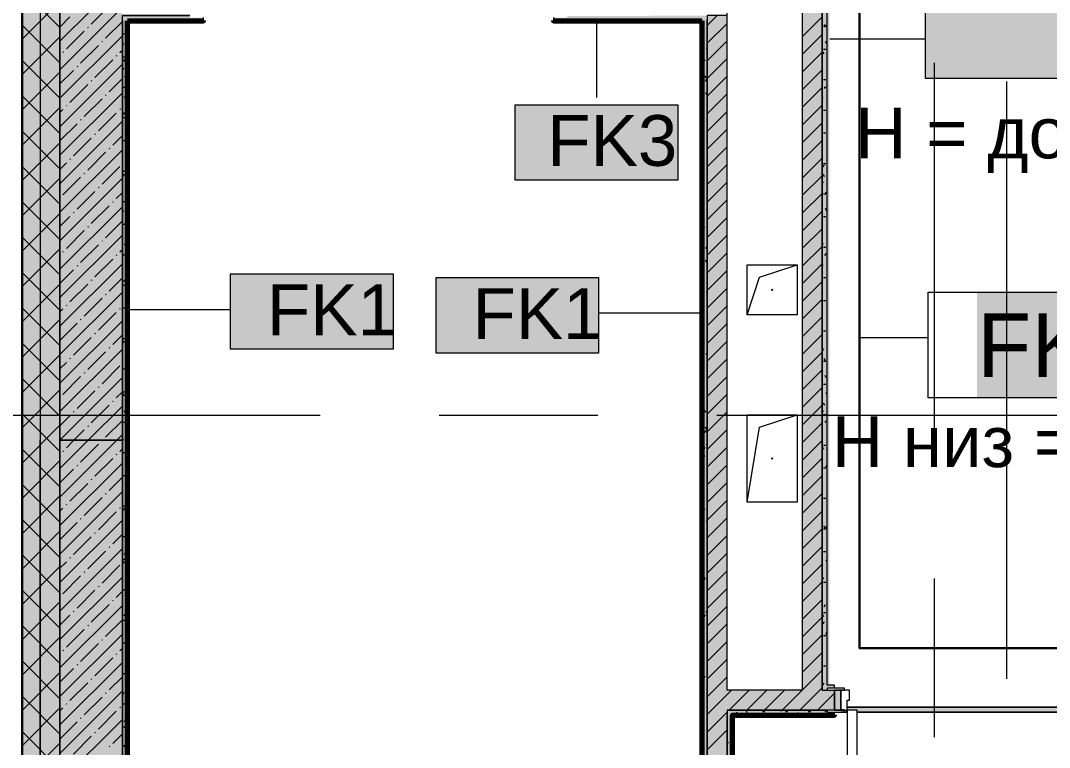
# Model space of a CAD drawing. Header units: millimetres. Extents: x -3817 to 677485, y -22715 to 103890.
# Drawn here: x 416481 to 420598, y 8389 to 11299 of the extents above; entities that cross this region are included whole.
import ezdxf

# ---------------------------------------------------------------- set-up
doc = ezdxf.new("R2010")
doc.units = ezdxf.units.MM
doc.layers.add('PDF _Геометрия', color=7, linetype='Continuous', true_color=0x1d1d1d)
doc.layers.add('PDF _Сплошная заливка', color=7, linetype='Continuous', true_color=0xffffff)
doc.layers.add('PDF _Текст', color=7, linetype='Continuous')
doc.styles.add('PDF GOST-Common', font='arial.ttf')

msp = doc.modelspace()

# ---------------------------------------------------------------- hatches: boundary and pattern name
at = {"layer": 'PDF _Сплошная заливка', "transparency": 33554559}
for points in [[(416488.6, 1819), (416638.6, 1819), (416638.6, 12319), (416488.6, 12319), (416488.6, 5964.2)], [(419608.6, 8619), (419688.6, 8619), (419688.6, 12319), (419608.6, 12319), (419608.6, 10137.9)], [(419688.6, 8619), (419708.6, 8619), (419708.6, 12299), (419688.6, 12299), (419688.6, 8627)], [(416638.6, 2069), (416888.6, 2069), (416888.6, 9619), (416638.6, 9619), (416638.6, 5964.2)]]:
    msp.add_hatch(color=256, dxfattribs=at).paths.add_polyline_path(points)
h = msp.add_hatch(color=256, dxfattribs=at)
h.paths.add_polyline_path([(417213.6, 11299), (417213.6, 11311), (417158.6, 11311), (417158.6, 11319), (416888.6, 11319), (416888.6, 11299), (417158.6, 11299)], flags=0)
h.paths.add_polyline_path([(419228.6, 11299), (419228.6, 11319), (418668.6, 11317.2), (418668.6, 11311), (418613.6, 11311), (418613.6, 11299), (419208.6, 11299)], flags=0)
h = msp.add_hatch(color=256, dxfattribs=at)
h.paths.add_polyline_path([(419228.6, 2019), (419228.6, 5594), (419220.6, 5594), (419220.6, 5649), (419208.6, 5649), (419208.6, 2019)], flags=0)
h.paths.add_polyline_path([(419208.6, 7099), (419220.6, 7099), (419220.6, 7154), (419228.6, 7154), (419228.6, 11299), (419208.6, 11298), (419208.6, 7119)], flags=0)
h = msp.add_hatch(color=256, dxfattribs=at)
h.paths.add_polyline_path([(419228.6, 2019), (419308.6, 2019), (419308.6, 2044), (419228.6, 2044), (419228.6, 2039)], flags=0)
h.paths.add_polyline_path([(419308.6, 2069), (419308.6, 5649), (419228.6, 5649), (419228.6, 2069), (419290, 2069)], flags=0)
h.paths.add_polyline_path([(419228.6, 7099), (419308.6, 7099), (419308.6, 11319), (419228.6, 11319), (419228.6, 7154)], flags=0)
h = msp.add_hatch(color=256, dxfattribs=at)
h.paths.add_polyline_path([(419308.6, 8539), (419738.6, 8539), (419738.6, 8619), (419308.6, 8619)], flags=0)
h.paths.add_polyline_path([(421488.6, 8539), (421488.6, 8619), (420688.6, 8619), (420688.6, 8539), (421468.6, 8539)], flags=0)
h = msp.add_hatch(color=256, dxfattribs=at)
h.paths.add_polyline_path([(421488.6, 8619), (421488.6, 8639), (420688.6, 8639), (420688.6, 8627), (420718.6, 8627), (420718.6, 8619), (420906.2, 8619)], flags=0)
h.paths.add_polyline_path([(419726.6, 8627), (419738.6, 8627), (419738.6, 8639), (419708.6, 8639), (419708.6, 8627)], flags=0)
h = msp.add_hatch(color=256, dxfattribs=at)
h.paths.add_polyline_path([(419308.6, 8519), (419738.6, 8519), (419738.6, 8531), (419708.6, 8531), (419708.6, 8539), (419308.6, 8539)], flags=0)
h.paths.add_polyline_path([(421468.6, 8519), (421468.6, 8539), (420718.6, 8538.2), (420718.6, 8531), (420688.6, 8531), (420688.6, 8519), (421467.6, 8519)], flags=0)
at = {"layer": 'PDF _Сплошная заливка', "true_color": 0x494949, "transparency": 33554559}
h = msp.add_hatch(color=251, dxfattribs=at)
h.paths.add_polyline_path([(420648.6, 8530), (420648.6, 8531), (420648.6, 8539), (420638.6, 8540.3), (420638.6, 8550), (419788.6, 8550), (419788.6, 8539), (419828.6, 8539), (419828.6, 8530), (420638.6, 8530)], flags=0)
h.paths.add_polyline_path([(419788.6, 8530), (419788.6, 8539), (419778.6, 8539), (419778.6, 8531), (419778.6, 8530)], flags=0)
at = {"layer": 'PDF _Сплошная заливка', "transparency": 33554559}
h = msp.add_hatch(color=256, dxfattribs=at)
h.paths.add_polyline_path([(419328.6, 2019), (419328.6, 5649), (419316.6, 5649), (419316.6, 5594), (419308.6, 5594), (419308.6, 2019)], flags=0)
h.paths.add_polyline_path([(419328.6, 7099), (419328.6, 8519), (419308.6, 8519), (419309.4, 7154), (419316.6, 7154), (419316.6, 7099)], flags=0)

# ---------------------------------------------------------------- linework, layer by layer
at = {"layer": 'PDF _Геометрия', "color": 9, "lineweight": 9, "true_color": 0xc0c0c0}
for points in [[(419788.6, 12527), (419788.6, 12539), (419108.6, 12539), (419088.6, 12539), (419088.6, 11519), (419108.6, 11519), (419108.6, 12519), (419108.6, 12319), (419608.6, 12319), (419608.6, 8619), (419308.6, 8619), (419308.6, 11319), (419308.6, 11519), (419108.6, 11519), (419108.6, 11539), (419088.6, 11539)], [(418308.6, 1871), (418308.6, 1819), (416638.6, 1819), (416638.6, 12319), (416638.6, 9619), (416888.6, 9619), (416638.6, 9619), (416638.6, 2069), (416638.6, 1819), (418308.6, 1819), (418308.6, 2069), (417328.6, 2069), (417328.6, 2440), (417308.6, 2440)], [(419738.6, 8627), (419738.6, 8639), (419708.6, 8639), (419708.6, 12299), (419788.6, 12299), (419788.6, 12311)], [(417213.6, 11299), (417213.6, 11311)], [(418613.6, 11311), (418613.6, 11299)], [(419738.6, 8539), (419738.6, 8619)], [(419738.6, 8519), (419738.6, 8531)]]:
    msp.add_lwpolyline(points, dxfattribs=at)
at = {"layer": 'PDF _Геометрия', "color": 7, "lineweight": 9}
for points in [[(416488.6, 12319), (416485.6, 12319), (416485.6, 1819), (416485.6, 1669), (416485.6, 1666), (418308.6, 1666)], [(416888.6, 12319), (416638.6, 12319), (416488.6, 12319), (416488.6, 1819), (416488.6, 1669), (418308.6, 1669)], [(416559.6, 12319), (416559.6, 1740), (418308.6, 1740), (416638.6, 1740)], [(419688.6, 8619), (419688.6, 12299), (419688.6, 12319), (419758.6, 12319), (419688.6, 12319), (419608.6, 12319)], [(419688.6, 12299), (419688.6, 8619), (419708.6, 8619)], [(416888.6, 11299), (416888.6, 9619), (416888.6, 2440), (416888.6, 9619), (416888.6, 11299), (416888.6, 11319), (417158.6, 11319), (416888.6, 11319)], [(416908.6, 11299), (417213.6, 11299)], [(416908.6, 2441), (416908.6, 11298)], [(418613.6, 11299), (419208.6, 11299)], [(418786.2, 11298.5), (418786.2, 10991.3)], [(419208.6, 11298), (419208.6, 7099)], [(419308.6, 11319), (419228.6, 11319), (419228.6, 11299), (419228.6, 7154), (419228.6, 11299)], [(419719.8, 11226.7), (420101.2, 11226.7)], [(420427.7, 8663.5), (420427.7, 11054.7)], [(419388.7, 10121.4), (419438.7, 10271.4), (419588.7, 10321.4)], [(416909.1, 10142.7), (417320.1, 10142.7)], [(419208.1, 10127.8), (418795.6, 10127.8)], [(420114.7, 10028.9), (419838.6, 10028.9)], [(419388.7, 9371), (419438.7, 9671), (419588.7, 9721)], [(416559.6, 1740), (416559.6, 9619)], [(419308.6, 8539), (419708.6, 8539), (419308.6, 8539), (419308.6, 8519), (419308.6, 7154), (419308.6, 8519)], [(419328.6, 8519), (419738.6, 8519)], [(419328.6, 7099), (419328.6, 8518)]]:
    msp.add_lwpolyline(points, dxfattribs=at)
at = {"layer": 'PDF _Геометрия', "color": 231, "lineweight": 30, "true_color": 0xff80c0}
msp.add_lwpolyline([(419878.6, 12126.5), (421338.6, 12126.5), (421338.6, 8786.5), (419838.6, 8786.5), (419838.6, 12126.5)], dxfattribs=at)
at = {"layer": 'PDF _Геометрия', "lineweight": 9}
for points in [[(416638.6, 11216.4), (416888.6, 11466.4)], [(416638.6, 11271.1), (416488.6, 11421.1)], [(416488.6, 11225.9), (416638.6, 11375.9)], [(416638.6, 11102.4), (416888.6, 11352.4)], [(416764.5, 11285.3), (416835.8, 11356.6)], [(416638.6, 11273.5), (416679, 11313.8)], [(416821.6, 11228.3), (416888.6, 11295.4)], [(419228.6, 11278.9), (419268.7, 11319)], [(419228.6, 11208.2), (419308.6, 11288.2)], [(419608.6, 11234.7), (419688.6, 11314.7)], [(416638.6, 11129.7), (416488.6, 11279.7)], [(416664.7, 11185.5), (416736, 11256.8)], [(416750.3, 11271), (416752.6, 11273.4)], [(419608.6, 11164), (419688.6, 11244)], [(416488.6, 11084.5), (416638.6, 11234.5)], [(416638.6, 10988.3), (416888.6, 11238.3)], [(416721.8, 11128.5), (416793, 11199.8)], [(416807.3, 11214), (416809.7, 11216.4)], [(419228.6, 11137.5), (419308.6, 11217.5)], [(416650.5, 11171.2), (416652.9, 11173.6)], [(416864.3, 11157), (416866.7, 11159.4)], [(416878.6, 11171.2), (416888.6, 11181.3)], [(419608.6, 11093.2), (419688.6, 11173.2)], [(416638.6, 10988.3), (416488.6, 11138.3)], [(416638.6, 10874.3), (416888.6, 11124.3)], [(416707.5, 11114.2), (416709.9, 11116.6)], [(416778.8, 11071.5), (416850.1, 11142.7)], [(419228.6, 11066.8), (419308.6, 11146.8)], [(416488.6, 10943.1), (416638.6, 11093.1)], [(416638.6, 11045.4), (416693.3, 11100)], [(419228.6, 10996.1), (419308.6, 11076.1)], [(419608.6, 11022.5), (419688.6, 11102.5)], [(416679, 10971.7), (416750.3, 11042.9)], [(416764.5, 11057.2), (416766.9, 11059.6)], [(416835.8, 11014.4), (416888.6, 11067.3)], [(416638.6, 10846.8), (416488.6, 10996.8)], [(416638.6, 10760.2), (416888.6, 11010.2)], [(416821.6, 11000.2), (416823.9, 11002.5)], [(419228.6, 10925.4), (419308.6, 11005.4)], [(419608.6, 10951.8), (419688.6, 11031.8)], [(416488.6, 10801.7), (416638.6, 10951.7)], [(416664.7, 10957.4), (416667.1, 10959.8)], [(416736, 10914.6), (416807.3, 10985.9)], [(419608.6, 10881.1), (419688.6, 10961.1)], [(416638.6, 10931.3), (416650.5, 10943.2)], [(416793, 10857.6), (416864.3, 10928.9)], [(416878.6, 10943.2), (416881, 10945.5)], [(419228.6, 10854.7), (419308.6, 10934.7)], [(416638.6, 10646.2), (416888.6, 10896.2)], [(416638.6, 10817.3), (416707.5, 10886.1)], [(416721.8, 10900.4), (416724.1, 10902.8)], [(419608.6, 10810.4), (419688.6, 10890.4)], [(416638.6, 10705.4), (416488.6, 10855.4)], [(416693.3, 10757.8), (416764.5, 10829.1)], [(416778.8, 10843.4), (416781.2, 10845.7)], [(416850.1, 10800.6), (416888.6, 10839.2)], [(419228.6, 10784), (419308.6, 10864)], [(416488.6, 10660.3), (416638.6, 10810.3)], [(416835.8, 10786.3), (416838.2, 10788.7)], [(419228.6, 10713.2), (419308.6, 10793.2)], [(419608.6, 10739.7), (419688.6, 10819.7)], [(416638.6, 10532.1), (416888.6, 10782.1)], [(416679, 10743.6), (416681.4, 10745.9)], [(416750.3, 10700.8), (416821.6, 10772.1)], [(419608.6, 10669), (419688.6, 10749)], [(416638.6, 10564), (416488.6, 10714)], [(416638.6, 10703.2), (416664.7, 10729.3)], [(416807.3, 10643.8), (416878.6, 10715.1)], [(419228.6, 10642.5), (419308.6, 10722.5)], [(416488.6, 10518.8), (416638.6, 10668.8)], [(416638.6, 10418.1), (416888.6, 10668.1)], [(416650.5, 10601), (416721.8, 10672.3)], [(416736, 10686.5), (416738.4, 10688.9)], [(419608.6, 10598.3), (419688.6, 10678.3)], [(416793, 10629.5), (416795.4, 10631.9)], [(419228.6, 10571.8), (419308.6, 10651.8)], [(416707.5, 10544), (416778.8, 10615.3)], [(416864.3, 10586.7), (416888.6, 10611.1)], [(419228.6, 10501.1), (419308.6, 10581.1)], [(419608.6, 10527.6), (419688.6, 10607.6)], [(416638.6, 10422.6), (416488.6, 10572.6)], [(416638.6, 10304), (416888.6, 10554)], [(416764.5, 10487), (416835.8, 10558.2)], [(416850.1, 10572.5), (416852.4, 10574.9)], [(416488.6, 10377.4), (416638.6, 10527.4)], [(416638.6, 10475.1), (416679, 10515.5)], [(416693.3, 10529.7), (416695.6, 10532.1)], [(419228.6, 10430.4), (419308.6, 10510.4)], [(419608.6, 10456.8), (419688.6, 10536.8)], [(416664.7, 10387.2), (416736, 10458.4)], [(416750.3, 10472.7), (416752.6, 10475.1)], [(416821.6, 10429.9), (416888.6, 10497)], [(419608.6, 10386.1), (419688.6, 10466.1)], [(416638.6, 10281.2), (416488.6, 10431.2)], [(416638.6, 10190), (416888.6, 10440)], [(416807.3, 10415.7), (416809.7, 10418)], [(419228.6, 10359.7), (419308.6, 10439.7)], [(416488.6, 10236), (416638.6, 10386)], [(416650.5, 10372.9), (416652.9, 10375.3)], [(416721.8, 10330.1), (416793, 10401.4)], [(416878.6, 10372.9), (416888.6, 10383)], [(419608.6, 10315.4), (419688.6, 10395.4)], [(416778.8, 10273.1), (416850.1, 10344.4)], [(416864.3, 10358.6), (416866.7, 10361)], [(419228.6, 10289), (419308.6, 10369)], [(416638.6, 10075.9), (416888.6, 10325.9)], [(416638.6, 10247), (416693.3, 10301.6)], [(416707.5, 10315.9), (416709.9, 10318.3)], [(419228.6, 10218.3), (419308.6, 10298.3)], [(419608.6, 10244.7), (419688.6, 10324.7)], [(416638.6, 10139.7), (416488.6, 10289.7)], [(416764.5, 10258.9), (416766.9, 10261.2)], [(416835.8, 10216.1), (416888.6, 10268.9)], [(419608.6, 10174), (419688.6, 10254)], [(416488.6, 10094.6), (416638.6, 10244.6)], [(416638.6, 9961.9), (416888.6, 10211.9)], [(416679, 10173.3), (416750.3, 10244.6)], [(419228.6, 10147.6), (419308.6, 10227.6)], [(416736, 10116.3), (416807.3, 10187.6)], [(416821.6, 10201.8), (416823.9, 10204.2)], [(419608.6, 10103.3), (419688.6, 10183.3)], [(416638.6, 9998.3), (416488.6, 10148.3)], [(416638.6, 10133), (416650.5, 10144.8)], [(416664.7, 10159.1), (416667.1, 10161.4)], [(416793, 10059.3), (416864.3, 10130.6)], [(416878.6, 10144.8), (416881, 10147.2)], [(419228.6, 10076.8), (419308.6, 10156.8)], [(416488.6, 9953.1), (416638.6, 10103.1)], [(416638.6, 9847.8), (416888.6, 10097.8)], [(416638.6, 10018.9), (416707.5, 10087.8)], [(416721.8, 10102), (416724.1, 10104.4)], [(419608.6, 10032.6), (419688.6, 10112.6)], [(416778.8, 10045), (416781.2, 10047.4)], [(419228.6, 10006.1), (419308.6, 10086.1)], [(416638.6, 9856.9), (416488.6, 10006.9)], [(416693.3, 9959.5), (416764.5, 10030.8)], [(416850.1, 10002.2), (416888.6, 10040.8)], [(419228.6, 9935.4), (419308.6, 10015.4)], [(419608.6, 9961.9), (419688.6, 10041.9)], [(416638.6, 9733.8), (416888.6, 9983.8)], [(416750.3, 9902.5), (416821.6, 9973.7)], [(416835.8, 9988), (416838.2, 9990.4)], [(419608.6, 9891.2), (419688.6, 9971.2)], [(416488.6, 9811.7), (416638.6, 9961.7)], [(416638.6, 9904.9), (416664.7, 9931)], [(416679, 9945.2), (416681.4, 9947.6)], [(419228.6, 9864.7), (419308.6, 9944.7)], [(416736, 9888.2), (416738.4, 9890.6)], [(416807.3, 9845.4), (416878.6, 9916.7)], [(419608.6, 9820.5), (419688.6, 9900.5)], [(416638.6, 9715.5), (416488.6, 9865.5)], [(416638.6, 9619.7), (416888.6, 9869.7)], [(416650.5, 9802.7), (416721.8, 9873.9)], [(419228.6, 9794), (419308.6, 9874)], [(416488.6, 9670.3), (416638.6, 9820.3)], [(416707.5, 9745.6), (416778.8, 9816.9)], [(416793, 9831.2), (416795.4, 9833.5)], [(416864.3, 9788.4), (416888.6, 9812.7)], [(419228.6, 9723.3), (419308.6, 9803.3)], [(419608.6, 9749.7), (419688.6, 9829.7)], [(416764.5, 9688.6), (416835.8, 9759.9)], [(416850.1, 9774.1), (416852.4, 9776.5)], [(419608.6, 9679), (419688.6, 9759)], [(416638.6, 9574.1), (416488.6, 9724.1)], [(416638.6, 9505.7), (416752, 9619), (416888.6, 9755.7)], [(416638.6, 9676.8), (416679, 9717.1)], [(416693.3, 9731.4), (416695.6, 9733.7)], [(419228.6, 9652.6), (419308.6, 9732.6)], [(416488.6, 9528.9), (416638.6, 9678.9)], [(416750.3, 9674.4), (416752.6, 9676.7)], [(416821.6, 9631.6), (416888.6, 9698.7)], [(419608.6, 9608.3), (419688.6, 9688.3)], [(416638.6, 9391.6), (416866, 9619), (416888.6, 9641.6)], [(416664.7, 9588.8), (416694.9, 9619), (416736, 9660.1)], [(419228.6, 9581.9), (419308.6, 9661.9)], [(416721.8, 9531.8), (416793, 9603.1)], [(416807.3, 9617.3), (416809, 9619), (416809.7, 9619.7)], [(419608.6, 9537.6), (419688.6, 9617.6)], [(416638.6, 9432.6), (416488.6, 9582.6)], [(416650.5, 9574.6), (416652.9, 9576.9)], [(416864.3, 9560.3), (416866.7, 9562.7)], [(416878.6, 9574.6), (416888.6, 9584.6)], [(419228.6, 9511.2), (419308.6, 9591.2)], [(416488.6, 9387.5), (416638.6, 9537.5)], [(416638.6, 9277.6), (416888.6, 9527.6)], [(416707.5, 9517.5), (416709.9, 9519.9)], [(416778.8, 9474.8), (416850.1, 9546)], [(419228.6, 9440.5), (419308.6, 9520.5)], [(419608.6, 9466.9), (419688.6, 9546.9)], [(416638.6, 9448.7), (416693.3, 9503.3)], [(416835.8, 9417.7), (416888.6, 9470.6)], [(419608.6, 9396.2), (419688.6, 9476.2)], [(416638.6, 9291.2), (416488.6, 9441.2)], [(416679, 9375), (416750.3, 9446.3)], [(416764.5, 9460.5), (416766.9, 9462.9)], [(419228.6, 9369.7), (419308.6, 9449.7)], [(416488.6, 9246), (416638.6, 9396)], [(416638.6, 9163.5), (416888.6, 9413.5)], [(416736, 9317.9), (416807.3, 9389.2)], [(416821.6, 9403.5), (416823.9, 9405.9)], [(419608.6, 9325.5), (419688.6, 9405.5)], [(416638.6, 9334.6), (416650.5, 9346.5)], [(416664.7, 9360.7), (416667.1, 9363.1)], [(416878.6, 9346.5), (416881, 9348.8)], [(419228.6, 9299), (419308.6, 9379)], [(416721.8, 9303.7), (416724.1, 9306.1)], [(416793, 9260.9), (416864.3, 9332.2)], [(419228.6, 9228.3), (419308.6, 9308.3)], [(419608.6, 9254.8), (419688.6, 9334.8)], [(416638.6, 9149.8), (416488.6, 9299.8)], [(416638.6, 9049.5), (416888.6, 9299.5)], [(416638.6, 9220.6), (416707.5, 9289.4)], [(419608.6, 9184.1), (419688.6, 9264.1)], [(416488.6, 9104.6), (416638.6, 9254.6)], [(416693.3, 9161.1), (416764.5, 9232.4)], [(416778.8, 9246.7), (416781.2, 9249)], [(416850.1, 9203.9), (416888.6, 9242.5)], [(419228.6, 9157.6), (419308.6, 9237.6)], [(416638.6, 8935.4), (416888.6, 9185.4)], [(416835.8, 9189.6), (416838.2, 9192)], [(419608.6, 9113.3), (419688.6, 9193.3)], [(416638.6, 9008.4), (416488.6, 9158.4)], [(416679, 9146.9), (416681.4, 9149.2)], [(416750.3, 9104.1), (416821.6, 9175.4)], [(419228.6, 9086.9), (419308.6, 9166.9)], [(416488.6, 8963.2), (416638.6, 9113.2)], [(416638.6, 9106.5), (416664.7, 9132.6)], [(416807.3, 9047.1), (416878.6, 9118.4)], [(419608.6, 9042.6), (419688.6, 9122.6)], [(416638.6, 8821.4), (416888.6, 9071.4)], [(416650.5, 9004.3), (416721.8, 9075.6)], [(416736, 9089.9), (416738.4, 9092.2)], [(419228.6, 9016.2), (419308.6, 9096.2)], [(416638.6, 8866.9), (416488.6, 9016.9)], [(416707.5, 8947.3), (416778.8, 9018.6)], [(416793, 9032.8), (416795.4, 9035.2)], [(419228.6, 8945.5), (419308.6, 9025.5)], [(419608.6, 8971.9), (419688.6, 9051.9)], [(416850.1, 8975.8), (416852.4, 8978.2)], [(416864.3, 8990.1), (416888.6, 9014.4)], [(419608.6, 8901.2), (419688.6, 8981.2)], [(416488.6, 8821.8), (416638.6, 8971.8)], [(416638.6, 8707.3), (416888.6, 8957.3)], [(416693.3, 8933), (416695.6, 8935.4)], [(416764.5, 8890.3), (416835.8, 8961.5)], [(419228.6, 8874.8), (419308.6, 8954.8)], [(416638.6, 8878.4), (416679, 8918.8)], [(416821.6, 8833.2), (416888.6, 8900.3)], [(419608.6, 8830.5), (419688.6, 8910.5)], [(416638.6, 8725.5), (416488.6, 8875.5)], [(416664.7, 8790.5), (416736, 8861.8)], [(416750.3, 8876), (416752.6, 8878.4)], [(419228.6, 8804.1), (419308.6, 8884.1)], [(416488.6, 8680.4), (416638.6, 8830.4)], [(416638.6, 8593.3), (416888.6, 8843.3)], [(416807.3, 8819), (416809.7, 8821.4)], [(419228.6, 8733.3), (419308.6, 8813.3)], [(419608.6, 8759.8), (419688.6, 8839.8)], [(416650.5, 8776.2), (416652.9, 8778.6)], [(416721.8, 8733.4), (416793, 8804.7)], [(416878.6, 8776.2), (416888.6, 8786.3)], [(416638.6, 8584.1), (416488.6, 8734.1)], [(416638.6, 8479.2), (416888.6, 8729.2)], [(416778.8, 8676.4), (416850.1, 8747.7)], [(416864.3, 8762), (416866.7, 8764.3)], [(419228.6, 8662.6), (419308.6, 8742.6)], [(419608.6, 8689.1), (419688.6, 8769.1)], [(416488.6, 8538.9), (416638.6, 8688.9)], [(416638.6, 8650.3), (416693.3, 8704.9)], [(416707.5, 8719.2), (416709.9, 8721.6)], [(419529.3, 8539), (419609.3, 8619), (419688.6, 8698.4)], [(416679, 8576.6), (416750.3, 8647.9)], [(416764.5, 8662.2), (416766.9, 8664.5)], [(416835.8, 8619.4), (416888.6, 8672.2)], [(419228.6, 8591.9), (419308.6, 8671.9)], [(416638.6, 8365.2), (416888.6, 8615.2)], [(416821.6, 8605.1), (416823.9, 8607.5)], [(419228.6, 8521.2), (419308.6, 8601.2), (419326.4, 8619)], [(419317.1, 8539), (419397.1, 8619)], [(419387.8, 8539), (419467.8, 8619)], [(419458.6, 8539), (419538.6, 8619)], [(419600, 8539), (419680, 8619), (419688.6, 8627.7)], [(419670.7, 8539), (419738.6, 8607)], [(416638.6, 8442.7), (416488.6, 8592.7)], [(416664.7, 8562.4), (416667.1, 8564.7)], [(416736, 8519.6), (416807.3, 8590.9)], [(416488.6, 8397.5), (416638.6, 8547.5)], [(416638.6, 8536.3), (416650.5, 8548.1)], [(416793, 8462.6), (416864.3, 8533.9)], [(416878.6, 8548.1), (416881, 8550.5)], [(419228.6, 8450.5), (419308.6, 8530.5)], [(416638.6, 8251.1), (416888.6, 8501.1)], [(416638.6, 8422.2), (416707.5, 8491.1)], [(416721.8, 8505.3), (416724.1, 8507.7)], [(416638.6, 8301.3), (416488.6, 8451.3)], [(416778.8, 8448.3), (416781.2, 8450.7)], [(416850.1, 8405.6), (416888.6, 8444.1)], [(419228.6, 8379.8), (419308.6, 8459.8)], [(416488.6, 8256.1), (416638.6, 8406.1)], [(416693.3, 8362.8), (416764.5, 8434.1)], [(416835.8, 8391.3), (416838.2, 8393.7)]]:
    msp.add_lwpolyline(points, dxfattribs=at)
at = {"layer": 'PDF _Геометрия', "color": 7, "lineweight": 9}
for points in [[(420754.3, 11368.6), (420101.2, 11368.6), (420101.2, 11068.6), (420754.3, 11068.6)], [(419112.8, 10961.2), (418459.7, 10961.2), (418459.7, 10661.2), (419112.8, 10661.2)], [(419588.7, 10321.4), (419588.7, 10121.4), (419388.7, 10121.4), (419388.7, 10321.4)], [(417973.2, 10284.6), (417320.1, 10284.6), (417320.1, 9984.6), (417973.2, 9984.6)], [(418795.6, 10269.7), (418142.5, 10269.7), (418142.5, 9969.7), (418795.6, 9969.7)], [(420112.5, 10211.5), (420964.1, 10211.5), (420964.1, 9788.5), (420112.5, 9788.5)], [(419588.7, 9721), (419588.7, 9371), (419388.7, 9371), (419388.7, 9721)], [(419763.6, 8530), (419788.6, 8530)], [(419788.6, 8550), (420638.6, 8550)], [(419828.6, 8530), (420688.6, 8530)]]:
    msp.add_lwpolyline(points, close=True, dxfattribs=at)
at = {"layer": 'PDF _Геометрия', "color": 52, "lineweight": 9, "true_color": 0xe1dc04}
for points in [[(417213.6, 11299), (416908.6, 11299), (416908.6, 11298)], [(419208.6, 11298), (419208.6, 11299), (418613.6, 11299)]]:
    msp.add_lwpolyline(points, dxfattribs=at)
at = {"layer": 'PDF _Геометрия', "color": 231, "lineweight": 9, "true_color": 0xff80c0}
for points in [[(416909.6, 11298), (416908.6, 11298), (416908.6, 2441), (416908.6, 2440)], [(419208.6, 7099), (419208.6, 11298), (419207.6, 11298)], [(419738.6, 8519), (419328.6, 8519), (419328.6, 8518), (419328.6, 7099)]]:
    msp.add_lwpolyline(points, dxfattribs=at)
at = {"layer": 'PDF _Геометрия', "color": 52, "lineweight": 70, "true_color": 0xe1dc04}
for points in [[(416909.6, 11298), (417213.6, 11298), (417213.6, 11299)], [(418613.6, 11299), (418613.6, 11298), (419207.6, 11298)]]:
    msp.add_lwpolyline(points, dxfattribs=at)
at = {"layer": 'PDF _Геометрия', "color": 231, "lineweight": 70, "true_color": 0xff80c0}
for points in [[(416909.6, 2440), (416909.6, 11298)], [(419207.6, 11298), (419207.6, 7099), (419208.6, 7099)], [(419328.6, 7099), (419329.6, 7099), (419329.6, 8518), (419738.6, 8518), (419738.6, 8519)]]:
    msp.add_lwpolyline(points, dxfattribs=at)
at = {"layer": 'PDF _Геометрия', "color": 253, "lineweight": 9, "true_color": 0x9b9b9b}
for points in [[(418694.3, 11300.8), (418693.2, 11299)], [(419703.6, 11281.2), (419698.6, 11272.5)], [(419703.7, 11275.4), (419698.7, 11284.1)], [(416889.8, 11245.9), (416899.9, 11245.9)], [(416906.2, 11244), (416901.2, 11252.7)], [(419208.6, 11276.4), (419216.4, 11276.4)], [(419694, 11276.4), (419704.1, 11276.4)], [(416895, 11202.4), (416890, 11211.1)], [(419707.8, 11207.4), (419702.8, 11216.1)], [(419228.6, 11183.8), (419226.5, 11187.5)], [(419696.6, 11165.7), (419691.6, 11174.4)], [(419694, 11184.9), (419704.1, 11184.9)], [(416889.8, 11154.4), (416899.9, 11154.4)], [(416899.1, 11134.4), (416894.1, 11143.1)], [(419208.6, 11154.4), (419216.4, 11154.4)], [(419220.4, 11137.1), (419215.4, 11145.9)], [(416893.8, 11108.5), (416888.8, 11099.8)], [(416903.2, 11066.3), (416898.2, 11075)], [(419215.1, 11105.7), (419210.1, 11097)], [(419224.5, 11069.1), (419219.5, 11077.8)], [(419208.6, 11063), (419216.4, 11063)], [(419226.3, 11064.1), (419221.2, 11055.4)], [(419689.6, 11056.1), (419688.6, 11057.7)], [(419694, 11063), (419704.1, 11063)], [(419702.5, 11035.5), (419697.5, 11026.8)], [(416892, 11024.7), (416888.6, 11030.6)], [(416889.8, 11032.5), (416899.9, 11032.5)], [(416900.9, 10998.8), (416895.9, 10990.1)], [(419228.6, 11001.1), (419223.5, 11009.8)], [(419693.6, 10988), (419688.6, 10996.7)], [(419217.4, 10959.4), (419212.4, 10968.2)], [(419708.6, 10985.2), (419708.6, 10985.1)], [(416889.8, 10910.6), (416899.9, 10910.6)], [(416896.8, 10930.8), (416891.8, 10922.1)], [(419208.6, 10941.1), (419216.4, 10941.1)], [(419694, 10941.1), (419704.1, 10941.1)], [(416908, 10889.1), (416902.9, 10880.4)], [(419708.6, 10901.1), (419707.9, 10902.3)], [(416889.1, 10847), (416888.6, 10847.7)], [(419210.3, 10849.8), (419208.6, 10852.7)], [(419690.2, 10831.4), (419688.6, 10828.6)], [(419694, 10849.6), (419704.1, 10849.6)], [(416889.8, 10819.2), (416899.9, 10819.2)], [(419208.6, 10819.2), (419216.4, 10819.2)], [(419209.9, 10791.9), (419208.6, 10789.7)], [(419214.4, 10781.7), (419209.4, 10790.4)], [(416908.4, 10752.6), (416903.4, 10761.3)], [(419208.6, 10727.7), (419216.4, 10727.7)], [(419697.3, 10721.7), (419692.3, 10713)], [(419694, 10727.7), (419704.1, 10727.7)], [(416889.8, 10697.2), (416899.9, 10697.2)], [(416895.7, 10685), (416890.7, 10676.3)], [(419217, 10682.3), (419212, 10673.6)], [(419698.8, 10674.3), (419693.8, 10683)], [(416906.9, 10643.4), (416901.8, 10634.7)], [(419693.2, 10653.7), (419688.6, 10645.7)], [(419208.6, 10605.8), (419216.4, 10605.8)], [(419694, 10605.8), (419704.1, 10605.8)], [(419704.4, 10612), (419699.4, 10603.3)], [(416894.2, 10533.2), (416889.2, 10541.9)], [(416889.8, 10575.3), (416899.9, 10575.3)], [(419707, 10538.2), (419702, 10546.9)], [(419694, 10514.4), (419704.1, 10514.4)], [(416889.8, 10483.9), (416899.9, 10483.9)], [(419208.6, 10483.9), (419216.4, 10483.9)], [(419219.6, 10468), (419214.6, 10476.7)], [(419215.9, 10436.5), (419210.9, 10427.8)], [(416902.4, 10397.2), (416897.4, 10405.9)], [(419208.6, 10392.4), (419216.4, 10392.4)], [(419227.1, 10394.9), (419222, 10386.2)], [(419692.1, 10407.9), (419688.6, 10401.9)], [(419694, 10392.4), (419704.1, 10392.4)], [(416890.5, 10371.3), (416888.6, 10368)], [(416889.8, 10362), (416899.9, 10362)], [(419227.8, 10331.9), (419222.7, 10340.6)], [(419703.3, 10366.3), (419698.3, 10357.6)], [(419692.8, 10318.9), (419688.6, 10326.1)], [(416897.6, 10261.6), (416892.6, 10252.9)], [(419208.6, 10270.5), (419216.4, 10270.5)], [(419694, 10270.5), (419704.1, 10270.5)], [(416889.8, 10240), (416899.9, 10240)], [(419228.6, 10214.7), (419225, 10208.5)], [(419694, 10179.1), (419704.1, 10179.1)], [(416889.8, 10148.6), (416899.9, 10148.6)], [(419208.6, 10148.6), (419216.4, 10148.6)], [(419213.6, 10112.6), (419208.6, 10121.2)], [(419208.6, 10057.2), (419216.4, 10057.2)], [(419694, 10057.2), (419704.1, 10057.2)], [(416889.8, 10026.7), (416899.9, 10026.7)], [(416896.5, 10015.9), (416891.5, 10007.2)], [(416908.6, 10020.6), (416906.6, 10024.1)], [(416907.7, 9974.2), (416902.6, 9965.5)], [(419228.6, 9970.9), (419223.9, 9962.7)], [(419694, 9984.5), (419689, 9975.8)], [(419708.6, 9986.7), (419708.2, 9987.4)], [(419208.6, 9935.2), (419216.4, 9935.2)], [(419694, 9935.2), (419704.1, 9935.2)], [(419702.1, 9937.1), (419697.1, 9945.8)], [(416889.8, 9904.8), (416899.9, 9904.8)], [(416908.6, 9837.7), (416903.6, 9846.4)], [(419694, 9843.8), (419704.1, 9843.8)], [(419706.2, 9869), (419701.2, 9877.7)], [(416889.8, 9813.3), (416899.9, 9813.3)], [(416897.5, 9796), (416892.5, 9804.7)], [(419208.6, 9813.3), (419216.4, 9813.3)], [(419708.6, 9803.8), (419705.2, 9809.7)], [(416908.6, 9793), (416905.6, 9787.8)], [(419216.7, 9767.4), (419211.7, 9758.6)], [(419699.1, 9759.3), (419694.1, 9768.1)], [(416901.6, 9728), (416896.6, 9736.7)], [(419208.6, 9721.9), (419216.4, 9721.9)], [(419222.9, 9730.8), (419217.9, 9739.5)], [(419692.9, 9738.8), (419688.6, 9731.3)], [(419694, 9721.9), (419704.1, 9721.9)], [(416889.8, 9691.4), (416899.9, 9691.4)], [(419704.1, 9697.1), (419699.1, 9688.4)], [(416905.7, 9660), (416900.7, 9668.7)], [(419223.8, 9657.7), (419218.8, 9649)], [(419227, 9662.7), (419221.9, 9671.4)], [(419692, 9649.7), (419688.6, 9655.6)], [(416894.5, 9618.3), (416889.5, 9627)], [(419208.6, 9600), (419216.4, 9600)], [(419228.6, 9598.9), (419226, 9603.4)], [(419694, 9600), (419704.1, 9600)], [(416889.8, 9569.5), (416899.9, 9569.5)], [(419219.7, 9589.7), (419214.7, 9580.9)], [(419219.9, 9553.1), (419214.9, 9561.8)], [(419696.1, 9581.6), (419691.1, 9590.4)], [(419708.6, 9583.1), (419706.1, 9578.8)], [(416908.6, 9549.2), (416904.5, 9542.1)], [(419208.7, 9511.4), (419208.6, 9511.6)], [(419228.6, 9544.2), (419225.8, 9539.3)], [(419707.1, 9519.4), (419702.1, 9510.7)], [(416889.8, 9478), (416899.9, 9478)], [(419208.6, 9478), (419216.4, 9478)], [(419694, 9508.5), (419704.1, 9508.5)], [(416891.5, 9440.6), (416888.6, 9445.6)], [(419212.8, 9443.4), (419208.6, 9450.6)], [(416889.8, 9356.1), (416899.9, 9356.1)], [(416897.3, 9346.7), (416892.3, 9338)], [(416908.6, 9350), (416905.8, 9354.9)], [(419208.6, 9386.6), (419216.4, 9386.6)], [(419216.9, 9375.4), (419211.9, 9384.1)], [(419694, 9386.6), (419704.1, 9386.6)], [(419218.6, 9343.9), (419213.6, 9335.2)], [(419208.6, 9264.7), (419216.4, 9264.7)], [(419228.6, 9300.3), (419224.7, 9293.6)], [(419694, 9264.7), (419704.1, 9264.7)], [(419701.3, 9267.9), (419696.3, 9276.6)], [(419706, 9273.7), (419701, 9265)], [(416889.8, 9234.2), (416899.9, 9234.2)], [(416904.4, 9237), (416899.4, 9228.3)], [(416889.8, 9142.8), (416899.9, 9142.8)], [(416900.3, 9169), (416895.3, 9160.3)], [(419208.6, 9142.8), (419216.4, 9142.8)], [(419694, 9173.2), (419704.1, 9173.2)], [(419708.6, 9133.3), (419704.4, 9140.5)], [(416896.7, 9126.8), (416891.7, 9135.6)], [(416908.6, 9122.5), (416906.4, 9118.6)], [(419222.1, 9061.6), (419217.1, 9070.3)], [(419693.7, 9069.6), (419688.7, 9060.9)], [(416889.8, 9020.8), (416899.9, 9020.8)], [(419208.6, 9051.3), (419216.4, 9051.3)], [(419213.4, 9030.2), (419208.6, 9021.8)], [(419694, 9051.3), (419704.1, 9051.3)], [(416904.9, 8990.8), (416899.9, 8999.5)], [(419209.3, 8962.1), (419208.6, 8960.9)], [(419228.6, 8928.3), (419225.2, 8934.2)], [(419700.8, 8959.9), (419695.8, 8951.2)], [(416889.8, 8898.9), (416899.9, 8898.9)], [(416899.2, 8923.3), (416894.2, 8914.5)], [(419208.6, 8929.4), (419216.4, 8929.4)], [(419220.5, 8920.5), (419215.5, 8911.8)], [(419695.3, 8912.5), (419690.3, 8921.2)], [(419694, 8929.4), (419704.1, 8929.4)], [(416908.6, 8878.6), (416905.3, 8872.9)], [(419696.7, 8891.9), (419691.7, 8883.2)], [(419694, 8838), (419704.1, 8838)], [(419707.9, 8850.3), (419702.9, 8841.5)], [(416890.7, 8771.4), (416888.6, 8775.1)], [(416889.8, 8807.5), (416899.9, 8807.5)], [(419208.6, 8807.5), (419216.4, 8807.5)], [(419208.6, 8716), (419216.4, 8716)], [(419216.1, 8706.2), (419211.1, 8714.9)], [(419694, 8716), (419704.1, 8716)], [(416889.8, 8685.6), (416899.9, 8685.6)], [(419219.4, 8674.7), (419214.4, 8666)], [(419695.6, 8646.2), (419690.6, 8637.5)], [(416894, 8609.5), (416889, 8600.8)], [(419228.6, 8629.8), (419225.5, 8624.4)], [(416889.8, 8563.6), (416899.9, 8563.6)], [(419208.6, 8594.1), (419216.4, 8594.1)], [(416890, 8541.5), (416888.6, 8539.2)], [(419347.3, 8530.5), (419342.3, 8521.8)], [(419349.2, 8536.7), (419347.8, 8539)], [(419390.8, 8525.5), (419385.8, 8534.2)], [(419429.8, 8519), (419427.4, 8523)], [(419450.2, 8533.2), (419460.2, 8533.2)], [(419526.9, 8533.7), (419523.8, 8539)], [(419541.6, 8533.2), (419551.7, 8533.2)], [(419593, 8529.4), (419588, 8520.7)], [(419633, 8533.2), (419643.1, 8533.2)], [(419661.1, 8525.3), (419657.4, 8519)], [(419704.6, 8530.7), (419699.8, 8539)], [(416901.1, 8499.8), (416896.1, 8491.1)], [(419328.2, 8502.7), (419328.6, 8502.7)], [(416889.8, 8472.2), (416899.9, 8472.2)], [(416908.6, 8435.6), (416906.1, 8440)], [(419208.6, 8472.2), (419216.4, 8472.2)], [(419228.6, 8446.9), (419228.5, 8446.7)], [(419326.9, 8453.4), (419321.8, 8462.1)], [(419312.7, 8409.7), (419308.6, 8402.6)], [(419328.2, 8411.2), (419328.6, 8411.2)], [(416900, 8389.6), (416895, 8398.4)], [(419328.6, 8389.4), (419325.9, 8394.1)]]:
    msp.add_lwpolyline(points, dxfattribs=at)
at = {"layer": 'PDF _Геометрия', "color": 253, "lineweight": 9, "true_color": 0xaaaaaa}
for points in [[(416638.6, 9542.2), (416638.6, 11129.7)], [(420138.6, 9542.2), (420138.6, 11129.7)], [(416092.7, 9719), (417680.2, 9719)], [(418156.5, 9719), (418791.5, 9719)], [(419267.7, 9719), (420855.2, 9719)], [(416638.6, 8430.9), (416638.6, 9065.9)], [(420138.6, 8430.9), (420138.6, 9065.9)]]:
    msp.add_lwpolyline(points, dxfattribs=at)
at = {"layer": 'PDF _Геометрия', "color": 253, "lineweight": 13, "true_color": 0xaaaaaa}
for points in [[(419778.6, 8627), (419708.6, 8627), (419708.6, 8619), (419778.6, 8619)], [(419763.6, 8619), (419738.6, 8619), (419738.6, 8539), (419763.6, 8539)], [(419788.6, 8539), (419788.6, 8579), (419798.6, 8579), (419798.6, 8619), (419763.6, 8619), (419763.6, 8539)], [(419778.6, 8619), (419763.6, 8619), (419763.6, 8618), (419778.6, 8618)], [(419778.6, 8539), (419708.6, 8539), (419708.6, 8531), (419778.6, 8531)], [(419778.6, 8540), (419763.6, 8540), (419763.6, 8539), (419778.6, 8539)], [(419788.6, 7689), (419828.6, 7689), (419828.6, 8539), (419788.6, 8539)]]:
    msp.add_lwpolyline(points, close=True, dxfattribs=at)
at = {"layer": 'PDF _Геометрия', "color": 7, "lineweight": 9}
for centre in [(419488.7, 10221.4), (419488.7, 9546)]:
    msp.add_circle(centre, 2.5, dxfattribs=at)
at = {"layer": 'PDF _Сплошная заливка', "lineweight": 35, "transparency": 33554559}
for points in [[(416888.6, 9619), (416888.6, 12319), (416638.6, 9619), (416638.6, 12319)], [(416908.6, 2440), (416908.6, 11299), (416888.6, 2440), (416888.6, 11299)], [(419738.6, 8539), (419763.6, 8539), (419738.6, 8619), (419763.6, 8619)]]:
    msp.add_solid(points, dxfattribs=at)
at = {"layer": 'PDF _Сплошная заливка', "color": 131, "lineweight": 35, "true_color": 0xa9f3f5, "transparency": 33554559}
msp.add_solid([(419717.6, 8639), (419717.6, 12290), (419708.6, 8639), (419708.6, 12290)], dxfattribs=at)
at = {"layer": 'PDF _Сплошная заливка', "lineweight": 9, "transparency": 33554559}
for points in [[(420754.3, 11368.6), (420101.2, 11368.6), (420754.3, 11068.6), (420101.2, 11068.6)], [(419112.8, 10961.2), (418459.7, 10961.2), (419112.8, 10661.2), (418459.7, 10661.2)], [(417973.2, 10284.6), (417320.1, 10284.6), (417973.2, 9984.6), (417320.1, 9984.6)], [(418795.6, 10269.7), (418142.5, 10269.7), (418795.6, 9969.7), (418142.5, 9969.7)], [(420308.9, 10211.5), (420761.3, 10211.5), (420308.9, 9788.2), (420761.3, 9788.2)]]:
    msp.add_solid(points, dxfattribs=at)
at = {"layer": 'PDF _Сплошная заливка', "color": 52, "lineweight": 35, "true_color": 0xe1dc04, "transparency": 33554559}
msp.add_solid([(419207.6, 11298), (419208.6, 11299), (418613.6, 11298)], dxfattribs=at)
at = {"layer": 'PDF _Сплошная заливка', "color": 254, "lineweight": 35, "true_color": 0xffb9dc, "transparency": 33554559}
msp.add_solid([(419738.6, 8518), (419738.6, 8519), (419613.3, 8518)], dxfattribs=at)

# ---------------------------------------------------------------- texts
at = {"layer": 'PDF _Текст', "color": 250, "true_color": 0x3c3c3c, "char_height": 203.2, "attachment_point": 4, "style": 'PDF GOST-Common'}
for s, insert in [('H = до 1800 мм', (419821, 10820)), ('H низ = от 1800', (419727.9, 9611.6))]:
    msp.add_mtext(s, dxfattribs=dict(at, insert=insert))
at = {"layer": 'PDF _Текст', "attachment_point": 4, "style": 'PDF GOST-Common'}
for s, insert, char_height in [('FK3', (418588.8, 10817.8), 203.2), ('FK1', (417467.2, 10141.2), 203.2), ('FK1', (418289.6, 10126.3), 203.2), ('FK1', (420308.9, 9999.6), 254)]:
    msp.add_mtext(s, dxfattribs=dict(at, insert=insert, char_height=char_height))

doc.saveas('drawing.dxf')
